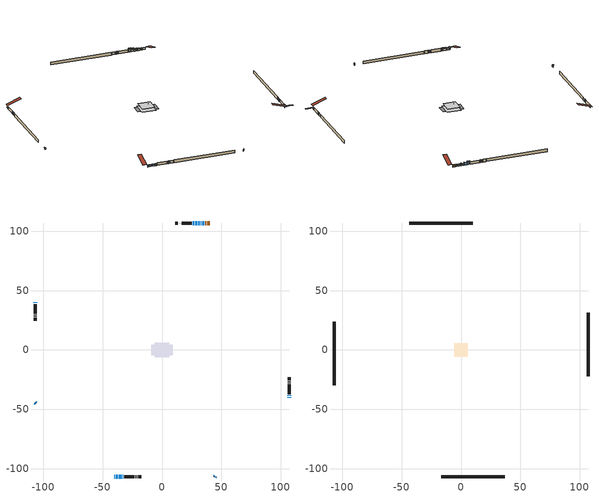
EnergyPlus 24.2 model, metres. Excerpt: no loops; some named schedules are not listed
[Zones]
conditioned space
 floor adiabatic (AdiabaticFloorConstruction): -6.23,-6.23 -6.23,6.23 6.23,6.23 6.23,-6.23 z0
 floor foundation (Slab1 construction): -9.15,-4.24 -9.15,4.24 9.15,4.24 9.15,-4.24 z0
 wall outside (AdiabaticWallConstruction 1): 40.23,107.12 38.2,107.12 / 37.27,107.12 36.6,107.12 z0:2.03
 wall outside (AdiabaticWallConstruction): -40.23,-107.12 -39.82,-107.12 / -33.23,-107.12 -32.67,-107.12 z0:1.22; 35.67,107.12 34.12,107.12 / -107.12,-44.37 -106.58,-44.91 / -38.89,-107.12 -37.42,-107.12 / 44.37,-107.12 44.91,-106.58 / -36.49,-107.12 -34.16,-107.12 z0:1.45; -107.12,40.23 -107.12,39.67 z0:0.94; 107.12,-40.23 107.12,-39.67 z0:0.92; 33.19,107.12 32.63,107.12 / 107.12,-38.74 107.12,-38.18 z0:1.63; 31.71,107.12 30.56,107.12 z0:1.17; 29.63,107.12 28.11,107.12 z0:1.88; 27.18,107.12 26.01,107.12 z0:2.54
 wall outside (Wall1 construction): 25.08,107.12 16.85,107.12 / -31.74,-107.12 -23.51,-107.12 / -107.12,38.74 -107.12,30.51 / 107.12,-37.26 107.12,-29.02 z0:2.44
 wall outside (Wall2 construction): 15.92,107.12 15.62,107.12 / -22.58,-107.12 -22.27,-107.12 / -107.12,29.58 -107.12,29.27 / 107.12,-28.09 107.12,-27.79 z0:2.44
 wall outside (Wall3 construction): 14.69,107.12 14.38,107.12 / -21.34,-107.12 -21.04,-107.12 / -107.12,28.35 -107.12,28.04 / 107.12,-26.86 107.12,-26.55 z0:2.44
 wall outside (Wall4 construction): 13.45,107.12 11.01,107.12 / -20.11,-107.12 -17.67,-107.12 / -107.12,27.11 -107.12,24.67 / 107.12,-25.63 107.12,-23.18 z0:2.44
 window (WindowConstruction 9): -40.23,-107.12 -39.82,-107.12 z0:1.22
 window (WindowConstruction 3): 35.67,107.12 34.12,107.12 z0:1.45
 window (WindowConstruction 4): -107.12,-44.37 -106.58,-44.91 z0:1.45
 window (WindowConstruction 5): -38.89,-107.12 -37.42,-107.12 z0:1.45
 window (WindowConstruction 6): 44.37,-107.12 44.91,-106.58 z0:1.45
 window (WindowConstruction 7): -36.49,-107.12 -34.16,-107.12 z0:1.45
 window (WindowConstruction 8): -107.12,40.23 -107.12,39.67 z0:0.94
 window (WindowConstruction 13): 107.12,-40.23 107.12,-39.67 z0:0.91
 window (WindowConstruction 10): -33.23,-107.12 -32.67,-107.12 z0:1.22
 window (WindowConstruction 11): 33.19,107.12 32.63,107.12 z0:1.62
 window (WindowConstruction 12): 107.12,-38.74 107.12,-38.19 z0:1.62
 window (WindowConstruction): 31.71,107.12 30.56,107.12 z0:1.17
 window (WindowConstruction 1): 29.63,107.12 28.11,107.12 z0:1.88
 window (WindowConstruction 2): 27.18,107.12 26.01,107.12 z0:2.54
 door (Door): 40.23,107.12 38.2,107.12 z0:2.03
 door (Door 1): 37.27,107.12 36.6,107.12 z0:2.03
 ceiling adiabatic (AdiabaticFloorConstruction): 6.23,-6.23 6.23,6.23 -6.23,6.23 -6.23,-6.23 z0
attic - vented
 floor to conditioned space (Floor1 construction Reversed): -5.49,-5.49 -5.49,5.49 5.49,5.49 5.49,-5.49 z2.44
 floor to conditioned space (Floor2 construction Reversed): -3.02,-3.02 -3.02,3.02 3.02,3.02 3.02,-3.02 z2.44
 wall outside (Wall5 construction): 10.08,107.12 -43.44,107.12 / -16.74,-107.12 36.78,-107.12 / -107.12,23.74 -107.12,-29.78 / 107.12,-22.26 107.12,31.27 z0:2.44
 roof outside (Roof1 construction): 41.16,107.12,2.44 41.16,94.93,6.5 44.37,94.93,6.5 44.37,107.12,2.44; -41.16,-107.12,2.44 -41.16,-94.93,6.5 -44.37,-94.93,6.5 -44.37,-107.12,2.44; -107.12,41.16,2.44 -94.93,41.16,6.5 -94.93,44.37,6.5 -107.12,44.37,2.44; 107.12,-41.16,2.44 94.93,-41.16,6.5 94.93,-44.37,6.5 107.12,-44.37,2.44
shading: -39.36,-107.12 -40.69,-107.12 -40.69,-108.8 -39.36,-108.8 z1.68; 33.82,107.12 35.97,107.12 35.97,107.73 33.82,107.73 z1.75; -106.37,-45.12 -107.33,-44.16 -107.76,-44.59 -106.8,-45.55 z1.75; -37.12,-107.12 -39.19,-107.12 -39.19,-107.73 -37.12,-107.73 z1.75; 45.12,-106.37 44.16,-107.33 44.59,-107.76 45.55,-106.8 z1.75; -33.86,-107.12 -36.79,-107.12 -36.79,-108.8 -33.86,-108.8 z1.75; -107.12,39.37 -107.12,40.53 -107.73,40.53 -107.73,39.37 z1.24; 107.12,-39.37 107.12,-40.53 114.13,-40.53 114.13,-39.37 z1.21; -32.21,-107.12 -33.69,-107.12 -33.69,-108.8 -32.21,-108.8 z1.68; 32.17,107.12 33.65,107.12 33.65,107.73 32.17,107.73 z2.08; 107.12,-37.72 107.12,-39.2 107.73,-39.2 107.73,-37.72 z2.08; 30.26,107.12 32,107.12 32,107.73 30.26,107.73 z1.47; 27.2,107.12 30.54,107.12 30.54,107.73 27.2,107.73 z2.79; 25.4,107.12 27.79,107.12 27.79,107.73 25.4,107.73 z3.15
[Building]
Building 1: Terrain=Suburbs
[Site:Location]
Charlottetown AP_PE: Latitude {deg}=46.29; Longitude {deg}=-63.12; Time Zone {hr}=-4; Elevation {m}=48; Keep Site Location Information=Yes
[Site:GroundTemperature:Shallow]
1.81207, -0.126142, -0.281361, 0.638419, 4.33082, 8.00603, 11.1922, 13.2106, 13.3821, 11.7405, 8.63552, 5.07305
[Site:WaterMainsTemperature]
Calculation Method=Schedule; Temperature Schedule=mains temperature schedule
[Material] Roughness=Rough; Thermal Absorptance=0.9
Name | Thickness {m} | Conductivity {W/m-K} | Density {kg/m3} | Specific Heat {J/kg-K} | Solar Absorptance | Visible Absorptance
asphalt or fiberglass shingles | 0.00635 | 0.162714 | 1121.4 | 1465.45 | 0.4 | 0.4
ceiling loosefill ins | 0.169333 | 0.0480833 | 16.02 | 1046.75 | 0.7 | 0.7
ceiling stud and cavity | 0.1397 | 0.131136 | 65.682 | 1177.47 | 0.7 | 0.7
ceiling stud and cavity 1 | 0.1397 | 0.139924 | 65.682 | 1177.47 | 0.7 | 0.7
concrete 4.0 in. | 0.1016 | 1.803125 | 2242.8 | 837.4 | 0.7 | 0.7
door material | 0.04445 | 0.0451087 | 512.64 | 1214.23 | 0.7 | 0.7
floor covering | 0.0127 | 0.0433444 | 54.468 | 1339.84 | 0.6 | 0.6
floor rigid ins; wall rigid ins 1 | 0.512978 | 0.029427 | 32.04 | 1214.23 | 0.7 | 0.7
floor stud and cavity | 0.1397 | 1.75129 | 37.0049 | 1207.88 | 0.7 | 0.7
furniture material conditioned space 1 | 0.1524 | 0.115458 | 640.8 | 1214.23 | 0.6 | 0.6
gypsum board | 0.0127 | 0.160291 | 801 | 837.4 | 0.6 | 0.6
interior vertical ins | 0.025908 | 0.029427 | 32.04 | 1214.23 | 0.7 | 0.7
osb sheathing 0.5 in. | 0.0127 | 0.115458 | 512.64 | 1214.23 | 0.7 | 0.7
osb sheathing 0.75 in. | 0.01905 | 0.115458 | 512.64 | 1214.23 | 0.7 | 0.7
slab rigid ins | 0.0387967 | 0.029427 | 32.04 | 1214.23 | 0.7 | 0.7
wall rigid ins | 0.051816 | 0.029427 | 32.04 | 1214.23 | 0.7 | 0.7
wall stud and cavity | 0.1397 | 0.247165 | 139.0536 | 1170.24 | 0.7 | 0.7
wall stud and cavity 1 | 0.1397 | 0.314844 | 139.0536 | 1170.24 | 0.7 | 0.7
wall stud and cavity 2 | 0.1397 | 0.536101 | 139.0536 | 1170.24 | 0.7 | 0.7
wall stud and cavity 3 | 0.1397 | 0.104945 | 139.0536 | 1170.24 | 0.7 | 0.7
wall stud and cavity 4 | 0.0889 | 6.9971 | 50.32683 | 1063.81 | 0.6 | 0.6
wall stud and cavity 5 | 0.0889 | 0.380278 | 52.3479 | 1209.89 | 0.7 | 0.7
wall stud and cavity 6 | 0.0889 | 0.391764 | 83.0341 | 1211.67 | 0.7 | 0.7
wood siding | 0.0254 | 0.102417 | 544.68 | 1172.36 | 0.4 | 0.4
wood siding 1 | 0.00254 | 0.102417 | 544.68 | 1172.36 | 0.4 | 0.4
wood siding 2; wood siding 3 | 0.0254 | 0.102417 | 544.68 | 1172.36 | 0.7 | 0.7
[WindowMaterial:SimpleGlazingSystem]
Name | U-Factor {W/m2-K} | Solar Heat Gain Coefficient
WindowMaterial | 2.78449 | 0.59
WindowMaterial 1 | 2.78279 | 0.58
WindowMaterial 10 | 2.96903 | 0.62
WindowMaterial 11 | 2.986628 | 0.6
WindowMaterial 2 | 2.787898 | 0.69
WindowMaterial 3 | 2.790737 | 0.63
WindowMaterial 4 | 2.77995 | 0.57
WindowMaterial 5 | 2.78563 | 0.68
WindowMaterial 6 | 2.78676 | 0.61
WindowMaterial 7 | 2.76632 | 0.49
WindowMaterial 8 | 3.14448 | 0.44
WindowMaterial 9 | 2.97698 | 0.61
[Construction]
AdiabaticFloorConstruction: floor stud and cavity, floor rigid ins, osb sheathing 0.75 in., floor covering
AdiabaticWallConstruction: wood siding 2, wall rigid ins 1, wall stud and cavity 5, gypsum board
AdiabaticWallConstruction 1: wood siding 3, wall rigid ins 1, wall stud and cavity 5, gypsum board
Door; Door 1: door material
Floor1 construction Reversed: gypsum board, ceiling stud and cavity, ceiling loosefill ins
Floor2 construction Reversed: gypsum board, ceiling stud and cavity 1, ceiling loosefill ins
furniture construction conditioned space 1: furniture material conditioned space 1
PartitionWallConstruction: gypsum board, wall stud and cavity 6, gypsum board
Roof1 construction: asphalt or fiberglass shingles
Slab1 construction: slab rigid ins, concrete 4.0 in.
Wall1 construction: wood siding, wall rigid ins, osb sheathing 0.5 in., wall stud and cavity, gypsum board
Wall2 construction: wood siding, wall rigid ins, osb sheathing 0.5 in., wall stud and cavity 1, gypsum board
Wall3 construction: wood siding, wall rigid ins, osb sheathing 0.5 in., wall stud and cavity 2, gypsum board
Wall4 construction: wood siding, osb sheathing 0.5 in., wall stud and cavity 3, gypsum board
Wall5 construction: wood siding 1, wall stud and cavity 4
WindowConstruction: WindowMaterial
WindowConstruction 1: WindowMaterial 1
WindowConstruction 10: WindowMaterial 9
WindowConstruction 11; WindowConstruction 12: WindowMaterial 10
WindowConstruction 13: WindowMaterial 11
WindowConstruction 2: WindowMaterial 2
WindowConstruction 3: WindowMaterial 3
WindowConstruction 4; WindowConstruction 6: WindowMaterial 4
WindowConstruction 5: WindowMaterial 5
WindowConstruction 7: WindowMaterial 6
WindowConstruction 8: WindowMaterial 7
WindowConstruction 9: WindowMaterial 8
[Zone] Multiplier=1; Part of Total Floor Area=Yes
Name | Volume {m3}
attic - vented | 103.641
conditioned space | 395.7
[Space]
Name | Zone | Volume {m3}
attic - vented 1 | attic - vented | 103.641
conditioned space 1 | conditioned space | 395.7
[ZoneInfiltration:EffectiveLeakageArea]
infil attic - vented 1: Zone or Space=attic - vented 1; Schedule=Always On Discrete; Effective Air Leakage Area {cm2}=5622.45; Stack Coefficient=0.000451965; Wind Coefficient=3.98997e-05
[ZoneMixing]
whole house fan mix: Zone or Space=attic - vented; Schedule=Always On Continuous; Design Flow Rate Calculation Method=Flow/Zone; Design Flow Rate {m3/s}=0; Source Zone or Space=conditioned space
[SurfaceProperty:ExposedFoundationPerimeter]
Slab1: Exposed Perimeter Calculation Method=TotalExposedPerimeter; Total Exposed Perimeter {m}=53.563
[InternalMass] Zone or ZoneList=conditioned space; Space or SpaceList=conditioned space 1
Name | Construction | Surface Area {m2}
furniture mass conditioned space 1 | furniture construction conditioned space 1 | 124.128
partition wall mass | PartitionWallConstruction | 310.32
[Lights]
interior lighting: Zone or ZoneList or Space or SpaceList=conditioned space 1; Schedule=interior lighting schedule; Design Level Calculation Method=LightingLevel; Lighting Level {W}=343.2; Return Air Fraction=0; Fraction Radiant=0.6; Fraction Visible=0.2; Fraction Replaceable=1
[People]
occupants: Zone or ZoneList or Space or SpaceList=conditioned space 1; Number of People Schedule=occupants schedule; Number of People Calculation Method=People; Number of People=3; Fraction Radiant=0.314171; Sensible Heat Fraction=0.56303; Activity Level Schedule=occupants activity schedule; Carbon Dioxide Generation Rate {m3/s-W}=0; Enable ASHRAE 55 Comfort Warnings=No; Mean Radiant Temperature Calculation Type=EnclosureAveraged
[ElectricEquipment] Zone or ZoneList or Space or SpaceList=conditioned space 1; Design Level Calculation Method=EquipmentLevel
Name | Schedule | Design Level {W} | Fraction Latent | Fraction Radiant | Fraction Lost
clothes dryer | clothes dryer schedule | 140.772 | 0.015 | 0.081 | 0.85
clothes washer | clothes washer schedule | 32.1985 | 0.03 | 0.162 | 0.7
cooking range | cooking range schedule | 215.147 | 0.08 | 0.432 | 0.2
dishwasher | dishwasher schedule | 66.8632 | 0.3 | 0.18 | 0.4
fridge | fridge schedule | 72.9452 | 0 | 0.6 | 0
mech vent bath fan 0 | mech vent bath fan 0 schedule | 50.2 | 0 | 0 | 1
mech vent bath fan 1 | mech vent bath fan 1 schedule | 50.2 | 0 | 0 | 1
mech vent house fan | mech vent house fan schedule | 19.9167 | 0 | 0 | 0.5
mech vent house fan cfis | mech vent house fan cfis schedule | 0 | 0 | 0 | 0
misc plug loads | misc plug loads schedule | 494.7 | 0.045 | 0.513 | 0.1
whole house fan | Always On Discrete | 0 | 0 | 0 | 1
[OtherEquipment] Zone or ZoneList or Space or SpaceList=conditioned space 1; Design Level Calculation Method=EquipmentLevel
Name | Fuel Type | Schedule | Design Level {W} | Fraction Latent | Fraction Radiant | Fraction Lost
clothes dryer 1 | Electricity | clothes dryer schedule | 0 | 0.015 | 0.081 | 0.85
cooking range 1 | Electricity | cooking range schedule | 0 | 0.08 | 0.432 | 0.2
general water use latent | None | general water use schedule | 62.594 | 1 | 0 | 0
general water use sensible | None | general water use schedule | -61.6891 | 0 | 0.6 | 0
mech vent house fan latent load | None | Always On Discrete | 0 | 1 | 0 | 0
mech vent house fan sensible load | None | Always On Discrete | 0 | 0 | 0 | 0
water heater energy adjustment1 | FuelOilNo2 | Always On Discrete | 0.01 | 0 | 0 | 1
[ZoneInfiltration:DesignFlowRate] Zone or ZoneList or Space or SpaceList=conditioned space 1; Schedule=Always On Discrete; Design Flow Rate Calculation Method=Flow/Zone; Design Flow Rate {m3/s}=0
infil flow; natural vent flow; whole house fan flow
[Foundation:Kiva]
Foundation Kiva 1: Initial Indoor Air Temperature {C}=18; Interior Vertical Insulation Material=interior vertical ins; Interior Vertical Insulation Depth {m}=0.1016; Wall Height Above Grade {m}=0.1016; Wall Depth Below Slab {m}=0.2032
[Foundation:Kiva:Settings]
Soil Conductivity {W/m-K}=1.275747; Soil Density {kg/m3}=1842.3; Soil Specific Heat {J/kg-K}=418.7; Ground Solar Absorptivity=0.9; Ground Thermal Absorptivity=0.9; Ground Surface Roughness {m}=0.03; Far-Field Width {m}=40; Deep-Ground Boundary Condition=ZeroFlux; Deep-Ground Depth {m}=40; Minimum Cell Dimension {m}=0.2; Maximum Cell Growth Coefficient=3; Simulation Timestep=Timestep
[Exterior:Lights]
exterior lighting: Schedule=exterior lighting schedule; Design Level {W}=75.6
[Schedule:Constant]
Name | Hourly Value
Always On Continuous; mech vent house fan schedule; mech vent house fan cfis schedule; Always On Discrete | 1
occupants activity schedule | 117.228
fridge schedule | 0
[Schedule:Week:Daily]
interior lighting schedule Week Rule - Jan1-Jan27: interior lighting schedule day, interior lighting schedule day, interior lighting schedule day, interior lighting schedule day, interior lighting schedule day, interior lighting schedule day, interior lighting schedule day, interior lighting schedule default day, interior lighting schedule default day, interior lighting schedule default day, interior lighting schedule default day, interior lighting schedule default day
interior lighting schedule Week Rule - Jan28-Feb3: interior lighting schedule day, interior lighting schedule day, interior lighting schedule day, interior lighting schedule day, interior lighting schedule day 1, interior lighting schedule day 1, interior lighting schedule day 1, interior lighting schedule default day, interior lighting schedule default day, interior lighting schedule default day, interior lighting schedule default day, interior lighting schedule default day
interior lighting schedule Week Rule - Feb4-Feb24: interior lighting schedule day 1, interior lighting schedule day 1, interior lighting schedule day 1, interior lighting schedule day 1, interior lighting schedule day 1, interior lighting schedule day 1, interior lighting schedule day 1, interior lighting schedule default day, interior lighting schedule default day, interior lighting schedule default day, interior lighting schedule default day, interior lighting schedule default day
interior lighting schedule Week Rule - Feb25-Mar3: interior lighting schedule day 1, interior lighting schedule day 1, interior lighting schedule day 1, interior lighting schedule day 1, interior lighting schedule day 2, interior lighting schedule day 2, interior lighting schedule day 2, interior lighting schedule default day, interior lighting schedule default day, interior lighting schedule default day, interior lighting schedule default day, interior lighting schedule default day
interior lighting schedule Week Rule - Mar4-Mar31: interior lighting schedule day 2, interior lighting schedule day 2, interior lighting schedule day 2, interior lighting schedule day 2, interior lighting schedule day 2, interior lighting schedule day 2, interior lighting schedule day 2, interior lighting schedule default day, interior lighting schedule default day, interior lighting schedule default day, interior lighting schedule default day, interior lighting schedule default day
interior lighting schedule Week Rule - Apr1-Apr28: interior lighting schedule day 3, interior lighting schedule day 3, interior lighting schedule day 3, interior lighting schedule day 3, interior lighting schedule day 3, interior lighting schedule day 3, interior lighting schedule day 3, interior lighting schedule default day, interior lighting schedule default day, interior lighting schedule default day, interior lighting schedule default day, interior lighting schedule default day
interior lighting schedule Week Rule - Apr29-May5: interior lighting schedule day 3, interior lighting schedule day 3, interior lighting schedule day 4, interior lighting schedule day 4, interior lighting schedule day 4, interior lighting schedule day 4, interior lighting schedule day 4, interior lighting schedule default day, interior lighting schedule default day, interior lighting schedule default day, interior lighting schedule default day, interior lighting schedule default day
interior lighting schedule Week Rule - May6-May26: interior lighting schedule day 4, interior lighting schedule day 4, interior lighting schedule day 4, interior lighting schedule day 4, interior lighting schedule day 4, interior lighting schedule day 4, interior lighting schedule day 4, interior lighting schedule default day, interior lighting schedule default day, interior lighting schedule default day, interior lighting schedule default day, interior lighting schedule default day
interior lighting schedule Week Rule - May27-Jun2: interior lighting schedule day 4, interior lighting schedule day 4, interior lighting schedule day 4, interior lighting schedule day 4, interior lighting schedule day 4, interior lighting schedule day 5, interior lighting schedule day 5, interior lighting schedule default day, interior lighting schedule default day, interior lighting schedule default day, interior lighting schedule default day, interior lighting schedule default day
interior lighting schedule Week Rule - Jun3-Jun30: interior lighting schedule day 5, interior lighting schedule day 5, interior lighting schedule day 5, interior lighting schedule day 5, interior lighting schedule day 5, interior lighting schedule day 5, interior lighting schedule day 5, interior lighting schedule default day, interior lighting schedule default day, interior lighting schedule default day, interior lighting schedule default day, interior lighting schedule default day
interior lighting schedule Week Rule - Jul1-Jul28: interior lighting schedule day 6, interior lighting schedule day 6, interior lighting schedule day 6, interior lighting schedule day 6, interior lighting schedule day 6, interior lighting schedule day 6, interior lighting schedule day 6, interior lighting schedule default day, interior lighting schedule default day, interior lighting schedule default day, interior lighting schedule default day, interior lighting schedule default day
interior lighting schedule Week Rule - Jul29-Aug4: interior lighting schedule day 6, interior lighting schedule day 6, interior lighting schedule day 6, interior lighting schedule day 7, interior lighting schedule day 7, interior lighting schedule day 7, interior lighting schedule day 7, interior lighting schedule default day, interior lighting schedule default day, interior lighting schedule default day, interior lighting schedule default day, interior lighting schedule default day
interior lighting schedule Week Rule - Aug5-Aug25: interior lighting schedule day 7, interior lighting schedule day 7, interior lighting schedule day 7, interior lighting schedule day 7, interior lighting schedule day 7, interior lighting schedule day 7, interior lighting schedule day 7, interior lighting schedule default day, interior lighting schedule default day, interior lighting schedule default day, interior lighting schedule default day, interior lighting schedule default day
interior lighting schedule Week Rule - Aug26-Sep1: interior lighting schedule day 7, interior lighting schedule day 7, interior lighting schedule day 7, interior lighting schedule day 7, interior lighting schedule day 7, interior lighting schedule day 7, interior lighting schedule day 8, interior lighting schedule default day, interior lighting schedule default day, interior lighting schedule default day, interior lighting schedule default day, interior lighting schedule default day
interior lighting schedule Week Rule - Sep2-Sep29: interior lighting schedule day 8, interior lighting schedule day 8, interior lighting schedule day 8, interior lighting schedule day 8, interior lighting schedule day 8, interior lighting schedule day 8, interior lighting schedule day 8, interior lighting schedule default day, interior lighting schedule default day, interior lighting schedule default day, interior lighting schedule default day, interior lighting schedule default day
interior lighting schedule Week Rule - Sep30-Oct6: interior lighting schedule day 8, interior lighting schedule day 9, interior lighting schedule day 9, interior lighting schedule day 9, interior lighting schedule day 9, interior lighting schedule day 9, interior lighting schedule day 9, interior lighting schedule default day, interior lighting schedule default day, interior lighting schedule default day, interior lighting schedule default day, interior lighting schedule default day
interior lighting schedule Week Rule - Oct7-Oct27: interior lighting schedule day 9, interior lighting schedule day 9, interior lighting schedule day 9, interior lighting schedule day 9, interior lighting schedule day 9, interior lighting schedule day 9, interior lighting schedule day 9, interior lighting schedule default day, interior lighting schedule default day, interior lighting schedule default day, interior lighting schedule default day, interior lighting schedule default day
interior lighting schedule Week Rule - Oct28-Nov3: interior lighting schedule day 9, interior lighting schedule day 9, interior lighting schedule day 9, interior lighting schedule day 9, interior lighting schedule day 10, interior lighting schedule day 10, interior lighting schedule day 10, interior lighting schedule default day, interior lighting schedule default day, interior lighting schedule default day, interior lighting schedule default day, interior lighting schedule default day
interior lighting schedule Week Rule - Nov4-Nov24: interior lighting schedule day 10, interior lighting schedule day 10, interior lighting schedule day 10, interior lighting schedule day 10, interior lighting schedule day 10, interior lighting schedule day 10, interior lighting schedule day 10, interior lighting schedule default day, interior lighting schedule default day, interior lighting schedule default day, interior lighting schedule default day, interior lighting schedule default day
interior lighting schedule Week Rule - Nov25-Dec1: interior lighting schedule day 10, interior lighting schedule day 10, interior lighting schedule day 10, interior lighting schedule day 10, interior lighting schedule day 10, interior lighting schedule day 10, interior lighting schedule day 11, interior lighting schedule default day, interior lighting schedule default day, interior lighting schedule default day, interior lighting schedule default day, interior lighting schedule default day
interior lighting schedule Week Rule - Dec2-Dec31: interior lighting schedule day 11, interior lighting schedule day 11, interior lighting schedule day 11, interior lighting schedule day 11, interior lighting schedule day 11, interior lighting schedule day 11, interior lighting schedule day 11, interior lighting schedule default day, interior lighting schedule default day, interior lighting schedule default day, interior lighting schedule default day, interior lighting schedule default day
occupants schedule Week Rule - Jan1-Dec31: occupants schedule day, occupants schedule day, occupants schedule day, occupants schedule day, occupants schedule day, occupants schedule day, occupants schedule day, occupants schedule default day, occupants schedule default day, occupants schedule default day, occupants schedule default day, occupants schedule default day
clothes dryer schedule Week Rule - Jan1-Dec31: clothes dryer schedule day, clothes dryer schedule day, clothes dryer schedule day, clothes dryer schedule day, clothes dryer schedule day, clothes dryer schedule day, clothes dryer schedule day, clothes dryer schedule default day, clothes dryer schedule default day, clothes dryer schedule default day, clothes dryer schedule default day, clothes dryer schedule default day
clothes washer schedule Week Rule - Jan1-Dec31: clothes washer schedule day, clothes washer schedule day, clothes washer schedule day, clothes washer schedule day, clothes washer schedule day, clothes washer schedule day, clothes washer schedule day, clothes washer schedule default day, clothes washer schedule default day, clothes washer schedule default day, clothes washer schedule default day, clothes washer schedule default day
cooking range schedule Week Rule - Jan1-Dec31: cooking range schedule day, cooking range schedule day, cooking range schedule day, cooking range schedule day, cooking range schedule day, cooking range schedule day, cooking range schedule day, cooking range schedule default day, cooking range schedule default day, cooking range schedule default day, cooking range schedule default day, cooking range schedule default day
dishwasher schedule Week Rule - Jan1-Dec31: dishwasher schedule day, dishwasher schedule day, dishwasher schedule day, dishwasher schedule day, dishwasher schedule day, dishwasher schedule day, dishwasher schedule day, dishwasher schedule default day, dishwasher schedule default day, dishwasher schedule default day, dishwasher schedule default day, dishwasher schedule default day
mech vent bath fan 0 schedule Week Rule - Jan1-Dec31: mech vent bath fan 0 schedule day, mech vent bath fan 0 schedule day, mech vent bath fan 0 schedule day, mech vent bath fan 0 schedule day, mech vent bath fan 0 schedule day, mech vent bath fan 0 schedule day, mech vent bath fan 0 schedule day, mech vent bath fan 0 schedule default day, mech vent bath fan 0 schedule default day, mech vent bath fan 0 schedule default day, mech vent bath fan 0 schedule default day, mech vent bath fan 0 schedule default day
mech vent bath fan 1 schedule Week Rule - Jan1-Dec31: mech vent bath fan 1 schedule day, mech vent bath fan 1 schedule day, mech vent bath fan 1 schedule day, mech vent bath fan 1 schedule day, mech vent bath fan 1 schedule day, mech vent bath fan 1 schedule day, mech vent bath fan 1 schedule day, mech vent bath fan 1 schedule default day, mech vent bath fan 1 schedule default day, mech vent bath fan 1 schedule default day, mech vent bath fan 1 schedule default day, mech vent bath fan 1 schedule default day
misc plug loads schedule Week Rule - Jan1-Dec31: misc plug loads schedule day, misc plug loads schedule day, misc plug loads schedule day, misc plug loads schedule day, misc plug loads schedule day, misc plug loads schedule day, misc plug loads schedule day, misc plug loads schedule default day, misc plug loads schedule default day, misc plug loads schedule default day, misc plug loads schedule default day, misc plug loads schedule default day
general water use schedule Week Rule - Jan1-Dec31: general water use schedule day, general water use schedule day, general water use schedule day, general water use schedule day, general water use schedule day, general water use schedule day, general water use schedule day, general water use schedule default day, general water use schedule default day, general water use schedule default day, general water use schedule default day, general water use schedule default day
exterior lighting schedule Week Rule - Jan1-Jan27: exterior lighting schedule day, exterior lighting schedule day, exterior lighting schedule day, exterior lighting schedule day, exterior lighting schedule day, exterior lighting schedule day, exterior lighting schedule day, exterior lighting schedule default day, exterior lighting schedule default day, exterior lighting schedule default day, exterior lighting schedule default day, exterior lighting schedule default day
exterior lighting schedule Week Rule - Jan28-Feb3: exterior lighting schedule day, exterior lighting schedule day, exterior lighting schedule day, exterior lighting schedule day, exterior lighting schedule day 1, exterior lighting schedule day 1, exterior lighting schedule day 1, exterior lighting schedule default day, exterior lighting schedule default day, exterior lighting schedule default day, exterior lighting schedule default day, exterior lighting schedule default day
exterior lighting schedule Week Rule - Feb4-Feb24: exterior lighting schedule day 1, exterior lighting schedule day 1, exterior lighting schedule day 1, exterior lighting schedule day 1, exterior lighting schedule day 1, exterior lighting schedule day 1, exterior lighting schedule day 1, exterior lighting schedule default day, exterior lighting schedule default day, exterior lighting schedule default day, exterior lighting schedule default day, exterior lighting schedule default day
exterior lighting schedule Week Rule - Feb25-Mar3: exterior lighting schedule day 1, exterior lighting schedule day 1, exterior lighting schedule day 1, exterior lighting schedule day 1, exterior lighting schedule day 2, exterior lighting schedule day 2, exterior lighting schedule day 2, exterior lighting schedule default day, exterior lighting schedule default day, exterior lighting schedule default day, exterior lighting schedule default day, exterior lighting schedule default day
exterior lighting schedule Week Rule - Mar4-Mar31: exterior lighting schedule day 2, exterior lighting schedule day 2, exterior lighting schedule day 2, exterior lighting schedule day 2, exterior lighting schedule day 2, exterior lighting schedule day 2, exterior lighting schedule day 2, exterior lighting schedule default day, exterior lighting schedule default day, exterior lighting schedule default day, exterior lighting schedule default day, exterior lighting schedule default day
exterior lighting schedule Week Rule - Apr1-Apr28: exterior lighting schedule day 3, exterior lighting schedule day 3, exterior lighting schedule day 3, exterior lighting schedule day 3, exterior lighting schedule day 3, exterior lighting schedule day 3, exterior lighting schedule day 3, exterior lighting schedule default day, exterior lighting schedule default day, exterior lighting schedule default day, exterior lighting schedule default day, exterior lighting schedule default day
exterior lighting schedule Week Rule - Apr29-May5: exterior lighting schedule day 3, exterior lighting schedule day 3, exterior lighting schedule day 4, exterior lighting schedule day 4, exterior lighting schedule day 4, exterior lighting schedule day 4, exterior lighting schedule day 4, exterior lighting schedule default day, exterior lighting schedule default day, exterior lighting schedule default day, exterior lighting schedule default day, exterior lighting schedule default day
exterior lighting schedule Week Rule - May6-May26: exterior lighting schedule day 4, exterior lighting schedule day 4, exterior lighting schedule day 4, exterior lighting schedule day 4, exterior lighting schedule day 4, exterior lighting schedule day 4, exterior lighting schedule day 4, exterior lighting schedule default day, exterior lighting schedule default day, exterior lighting schedule default day, exterior lighting schedule default day, exterior lighting schedule default day
exterior lighting schedule Week Rule - May27-Jun2: exterior lighting schedule day 4, exterior lighting schedule day 4, exterior lighting schedule day 4, exterior lighting schedule day 4, exterior lighting schedule day 4, exterior lighting schedule day 5, exterior lighting schedule day 5, exterior lighting schedule default day, exterior lighting schedule default day, exterior lighting schedule default day, exterior lighting schedule default day, exterior lighting schedule default day
exterior lighting schedule Week Rule - Jun3-Jun30: exterior lighting schedule day 5, exterior lighting schedule day 5, exterior lighting schedule day 5, exterior lighting schedule day 5, exterior lighting schedule day 5, exterior lighting schedule day 5, exterior lighting schedule day 5, exterior lighting schedule default day, exterior lighting schedule default day, exterior lighting schedule default day, exterior lighting schedule default day, exterior lighting schedule default day
exterior lighting schedule Week Rule - Jul1-Jul28: exterior lighting schedule day 6, exterior lighting schedule day 6, exterior lighting schedule day 6, exterior lighting schedule day 6, exterior lighting schedule day 6, exterior lighting schedule day 6, exterior lighting schedule day 6, exterior lighting schedule default day, exterior lighting schedule default day, exterior lighting schedule default day, exterior lighting schedule default day, exterior lighting schedule default day
exterior lighting schedule Week Rule - Jul29-Aug4: exterior lighting schedule day 6, exterior lighting schedule day 6, exterior lighting schedule day 6, exterior lighting schedule day 7, exterior lighting schedule day 7, exterior lighting schedule day 7, exterior lighting schedule day 7, exterior lighting schedule default day, exterior lighting schedule default day, exterior lighting schedule default day, exterior lighting schedule default day, exterior lighting schedule default day
exterior lighting schedule Week Rule - Aug5-Aug25: exterior lighting schedule day 7, exterior lighting schedule day 7, exterior lighting schedule day 7, exterior lighting schedule day 7, exterior lighting schedule day 7, exterior lighting schedule day 7, exterior lighting schedule day 7, exterior lighting schedule default day, exterior lighting schedule default day, exterior lighting schedule default day, exterior lighting schedule default day, exterior lighting schedule default day
exterior lighting schedule Week Rule - Aug26-Sep1: exterior lighting schedule day 7, exterior lighting schedule day 7, exterior lighting schedule day 7, exterior lighting schedule day 7, exterior lighting schedule day 7, exterior lighting schedule day 7, exterior lighting schedule day 8, exterior lighting schedule default day, exterior lighting schedule default day, exterior lighting schedule default day, exterior lighting schedule default day, exterior lighting schedule default day
exterior lighting schedule Week Rule - Sep2-Sep29: exterior lighting schedule day 8, exterior lighting schedule day 8, exterior lighting schedule day 8, exterior lighting schedule day 8, exterior lighting schedule day 8, exterior lighting schedule day 8, exterior lighting schedule day 8, exterior lighting schedule default day, exterior lighting schedule default day, exterior lighting schedule default day, exterior lighting schedule default day, exterior lighting schedule default day
exterior lighting schedule Week Rule - Sep30-Oct6: exterior lighting schedule day 8, exterior lighting schedule day 9, exterior lighting schedule day 9, exterior lighting schedule day 9, exterior lighting schedule day 9, exterior lighting schedule day 9, exterior lighting schedule day 9, exterior lighting schedule default day, exterior lighting schedule default day, exterior lighting schedule default day, exterior lighting schedule default day, exterior lighting schedule default day
exterior lighting schedule Week Rule - Oct7-Oct27: exterior lighting schedule day 9, exterior lighting schedule day 9, exterior lighting schedule day 9, exterior lighting schedule day 9, exterior lighting schedule day 9, exterior lighting schedule day 9, exterior lighting schedule day 9, exterior lighting schedule default day, exterior lighting schedule default day, exterior lighting schedule default day, exterior lighting schedule default day, exterior lighting schedule default day
[Schedule:Year]
interior lighting schedule: interior lighting schedule Week Rule - Jan1-Jan27, 1, 1, 1, 27, interior lighting schedule Week Rule - Jan28-Feb3, 1, 28, 2, 3, interior lighting schedule Week Rule - Feb4-Feb24, 2, 4, 2, 24, interior lighting schedule Week Rule - Feb25-Mar3, 2, 25, 3, 3, interior lighting schedule Week Rule - Mar4-Mar31, 3, 4, 3, 31, interior lighting schedule Week Rule - Apr1-Apr28, 4, 1, 4, 28, interior lighting schedule Week Rule - Apr29-May5, 4, 29, 5, 5, interior lighting schedule Week Rule - May6-May26, 5, 6, 5, 26, interior lighting schedule Week Rule - May27-Jun2, 5, 27, 6, 2, interior lighting schedule Week Rule - Jun3-Jun30, 6, 3, 6, 30, interior lighting schedule Week Rule - Jul1-Jul28, 7, 1, 7, 28, interior lighting schedule Week Rule - Jul29-Aug4, 7, 29, 8, 4, interior lighting schedule Week Rule - Aug5-Aug25, 8, 5, 8, 25, interior lighting schedule Week Rule - Aug26-Sep1, 8, 26, 9, 1, interior lighting schedule Week Rule - Sep2-Sep29, 9, 2, 9, 29, interior lighting schedule Week Rule - Sep30-Oct6, 9, 30, 10, 6, interior lighting schedule Week Rule - Oct7-Oct27, 10, 7, 10, 27, interior lighting schedule Week Rule - Oct28-Nov3, 10, 28, 11, 3, interior lighting schedule Week Rule - Nov4-Nov24, 11, 4, 11, 24, interior lighting schedule Week Rule - Nov25-Dec1, 11, 25, 12, 1, interior lighting schedule Week Rule - Dec2-Dec31, 12, 2, 12, 31
occupants schedule: occupants schedule Week Rule - Jan1-Dec31, 1, 1, 12, 31
clothes dryer schedule: clothes dryer schedule Week Rule - Jan1-Dec31, 1, 1, 12, 31
clothes washer schedule: clothes washer schedule Week Rule - Jan1-Dec31, 1, 1, 12, 31
cooking range schedule: cooking range schedule Week Rule - Jan1-Dec31, 1, 1, 12, 31
dishwasher schedule: dishwasher schedule Week Rule - Jan1-Dec31, 1, 1, 12, 31
mech vent bath fan 0 schedule: mech vent bath fan 0 schedule Week Rule - Jan1-Dec31, 1, 1, 12, 31
mech vent bath fan 1 schedule: mech vent bath fan 1 schedule Week Rule - Jan1-Dec31, 1, 1, 12, 31
misc plug loads schedule: misc plug loads schedule Week Rule - Jan1-Dec31, 1, 1, 12, 31
general water use schedule: general water use schedule Week Rule - Jan1-Dec31, 1, 1, 12, 31
exterior lighting schedule: exterior lighting schedule Week Rule - Jan1-Jan27, 1, 1, 1, 27, exterior lighting schedule Week Rule - Jan28-Feb3, 1, 28, 2, 3, exterior lighting schedule Week Rule - Feb4-Feb24, 2, 4, 2, 24, exterior lighting schedule Week Rule - Feb25-Mar3, 2, 25, 3, 3, exterior lighting schedule Week Rule - Mar4-Mar31, 3, 4, 3, 31, exterior lighting schedule Week Rule - Apr1-Apr28, 4, 1, 4, 28, exterior lighting schedule Week Rule - Apr29-May5, 4, 29, 5, 5, exterior lighting schedule Week Rule - May6-May26, 5, 6, 5, 26, exterior lighting schedule Week Rule - May27-Jun2, 5, 27, 6, 2, exterior lighting schedule Week Rule - Jun3-Jun30, 6, 3, 6, 30, exterior lighting schedule Week Rule - Jul1-Jul28, 7, 1, 7, 28, exterior lighting schedule Week Rule - Jul29-Aug4, 7, 29, 8, 4, exterior lighting schedule Week Rule - Aug5-Aug25, 8, 5, 8, 25, exterior lighting schedule Week Rule - Aug26-Sep1, 8, 26, 9, 1, exterior lighting schedule Week Rule - Sep2-Sep29, 9, 2, 9, 29, exterior lighting schedule Week Rule - Sep30-Oct6, 9, 30, 10, 6, exterior lighting schedule Week Rule - Oct7-Oct27, 10, 7, 10, 27, exterior lighting schedule Week Rule - Oct28-Nov3, 10, 28, 11, 3, exterior lighting schedule Week Rule - Nov4-Nov24, 11, 4, 11, 24, exterior lighting schedule Week Rule - Nov25-Dec1, 11, 25, 12, 1, exterior lighting schedule Week Rule - Dec2-Dec31, 12, 2, 12, 31
[Schedule:Compact]
mains temperature schedule: Through: 01/01, For: AllDays, Until: 24:00, 6.42333, Through: 01/02, For: AllDays, Until: 24:00, 6.35944, Through: 01/03, For: AllDays, Until: 24:00, 6.29611, Through: 01/04, For: AllDays, Until: 24:00, 6.23333, Through: 01/05, For: AllDays, Until: 24:00, 6.17222, Through: 01/06, For: AllDays, Until: 24:00, 6.11222, Through: 01/07, For: AllDays, Until: 24:00, 6.05278, Through: 01/08, For: AllDays, Until: 24:00, 5.995, Through: 01/09, For: AllDays, Until: 24:00, 5.93778, Through: 01/10, For: AllDays, Until: 24:00, 5.88222, Through: 01/11, For: AllDays, Until: 24:00, 5.82722, Through: 01/12, For: AllDays, Until: 24:00, 5.77389, Through: 01/13, For: AllDays, Until: 24:00, 5.72111, Through: 01/14, For: AllDays, Until: 24:00, 5.67, Through: 01/15, For: AllDays, Until: 24:00, 5.62, Through: 01/16, For: AllDays, Until: 24:00, 5.57111, Through: 01/17, For: AllDays, Until: 24:00, 5.52389, Through: 01/18, For: AllDays, Until: 24:00, 5.47722, Through: 01/19, For: AllDays, Until: 24:00, 5.43222, Through: 01/20, For: AllDays, Until: 24:00, 5.38833, Through: 01/21, For: AllDays, Until: 24:00, 5.34611, Through: 01/22, For: AllDays, Until: 24:00, 5.305, Through: 01/23, For: AllDays, Until: 24:00, 5.265, Through: 01/24, For: AllDays, Until: 24:00, 5.22611, Through: 01/25, For: AllDays, Until: 24:00, 5.18889, Through: 01/26, For: AllDays, Until: 24:00, 5.15333, Through: 01/27, For: AllDays, Until: 24:00, 5.11833, Through: 01/28, For: AllDays, Until: 24:00, 5.08556, Through: 01/29, For: AllDays, Until: 24:00, 5.05333, Through: 01/30, For: AllDays, Until: 24:00, 5.02278, Through: 01/31, For: AllDays, Until: 24:00, 4.99389, Through: 02/01, For: AllDays, Until: 24:00, 4.96611, Through: 02/02, For: AllDays, Until: 24:00, 4.94, Through: 02/03, For: AllDays, Until: 24:00, 4.915, Through: 02/04, For: AllDays, Until: 24:00, 4.89167, Through: 02/05, For: AllDays, Until: 24:00, 4.87, Through: 02/06, For: AllDays, Until: 24:00, 4.84944, Through: 02/07, For: AllDays, Until: 24:00, 4.83, Through: 02/08, For: AllDays, Until: 24:00, 4.81222, Through: 02/09, For: AllDays, Until: 24:00, 4.79611, Through: 02/10, For: AllDays, Until: 24:00, 4.78167, Through: 02/11, For: AllDays, Until: 24:00, 4.76833, Through: 02/12, For: AllDays, Until: 24:00, 4.75611, Through: 02/13, For: AllDays, Until: 24:00, 4.74611, Through: 02/14, For: AllDays, Until: 24:00, 4.73722, Through: 02/15, For: AllDays, Until: 24:00, 4.72944, Through: 02/16, For: AllDays, Until: 24:00, 4.72389, Through: 02/17, For: AllDays, Until: 24:00, 4.71944, Through: 02/18, For: AllDays, Until: 24:00, 4.71611, Through: 02/19, For: AllDays, Until: 24:00, 4.715, Through: 02/20, For: AllDays, Until: 24:00, 4.715, Through: 02/21, For: AllDays, Until: 24:00, 4.71611, Through: 02/22, For: AllDays, Until: 24:00, 4.71944, Through: 02/23, For: AllDays, Until: 24:00, 4.72389, Through: 02/24, For: AllDays, Until: 24:00, 4.72944, Through: 02/25, For: AllDays, Until: 24:00, 4.73722, Through: 02/26, For: AllDays, Until: 24:00, 4.74611, Through: 02/27, For: AllDays, Until: 24:00, 4.75611, Through: 02/28, For: AllDays, Until: 24:00, 4.76778, Through: 03/01, For: AllDays, Until: 24:00, 4.78111, Through: 03/02, For: AllDays, Until: 24:00, 4.79611, Through: 03/03, For: AllDays, Until: 24:00, 4.81222, Through: 03/04, For: AllDays, Until: 24:00, 4.83, Through: 03/05, For: AllDays, Until: 24:00, 4.84889, Through: 03/06, For: AllDays, Until: 24:00, 4.86944, Through: 03/07, For: AllDays, Until: 24:00, 4.89167, Through: 03/08, For: AllDays, Until: 24:00, 4.915, Through: 03/09, For: AllDays, Until: 24:00, 4.93944, Through: 03/10, For: AllDays, Until: 24:00, 4.96611, Through: 03/11, For: AllDays, Until: 24:00, 4.99333, Through: 03/12, For: AllDays, Until: 24:00, 5.02278, Through: 03/13, For: AllDays, Until: 24:00, 5.05333, Through: 03/14, For: AllDays, Until: 24:00, 5.085, Through: 03/15, For: AllDays, Until: 24:00, 5.11833, Through: 03/16, For: AllDays, Until: 24:00, 5.15278, Through: 03/17, For: AllDays, Until: 24:00, 5.18833, Through: 03/18, For: AllDays, Until: 24:00, 5.22556, Through: 03/19, For: AllDays, Until: 24:00, 5.26444, Through: 03/20, For: AllDays, Until: 24:00, 5.30444, Through: 03/21, For: AllDays, Until: 24:00, 5.34556, Through: 03/22, For: AllDays, Until: 24:00, 5.38778, Through: 03/23, For: AllDays, Until: 24:00, 5.43167, Through: 03/24, For: AllDays, Until: 24:00, 5.47667, Through: 03/25, For: AllDays, Until: 24:00, 5.52333, Through: 03/26, For: AllDays, Until: 24:00, 5.57056, Through: 03/27, For: AllDays, Until: 24:00, 5.61944, Through: 03/28, For: AllDays, Until: 24:00, 5.66944, Through: 03/29, For: AllDays, Until: 24:00, 5.72056, Through: 03/30, For: AllDays, Until: 24:00, 5.77333, Through: 03/31, For: AllDays, Until: 24:00, 5.82667, Through: 04/01, For: AllDays, Until: 24:00, 5.88111, Through: 04/02, For: AllDays, Until: 24:00, 5.93722, Through: 04/03, For: AllDays, Until: 24:00, 5.99389, Through: 04/04, For: AllDays, Until: 24:00, 6.05222, Through: 04/05, For: AllDays, Until: 24:00, 6.11111, Through: 04/06, For: AllDays, Until: 24:00, 6.17167, Through: 04/07, For: AllDays, Until: 24:00, 6.23278, Through: 04/08, For: AllDays, Until: 24:00, 6.295, Through: 04/09, For: AllDays, Until: 24:00, 6.35833, Through: 04/10, For: AllDays, Until: 24:00, 6.42278, Through: 04/11, For: AllDays, Until: 24:00, 6.48778, Through: 04/12, For: AllDays, Until: 24:00, 6.55444, Through: 04/13, For: AllDays, Until: 24:00, 6.62167, Through: 04/14, For: AllDays, Until: 24:00, 6.68944, Through: 04/15, For: AllDays, Until: 24:00, 6.75833, Through: 04/16, For: AllDays, Until: 24:00, 6.82833, Through: 04/17, For: AllDays, Until: 24:00, 6.89889, Through: 04/18, For: AllDays, Until: 24:00, 6.97056, Through: 04/19, For: AllDays, Until: 24:00, 7.04278, Through: 04/20, For: AllDays, Until: 24:00, 7.11611, Through: 04/21, For: AllDays, Until: 24:00, 7.19, Through: 04/22, For: AllDays, Until: 24:00, 7.265, Through: 04/23, For: AllDays, Until: 24:00, 7.34, Through: 04/24, For: AllDays, Until: 24:00, 7.41611, Through: 04/25, For: AllDays, Until: 24:00, 7.49333, Through: 04/26, For: AllDays, Until: 24:00, 7.57056, Through: 04/27, For: AllDays, Until: 24:00, 7.64889, Through: 04/28, For: AllDays, Until: 24:00, 7.72722, Through: 04/29, For: AllDays, Until: 24:00, 7.80667, Through: 04/30, For: AllDays, Until: 24:00, 7.88667, Through: 05/01, For: AllDays, Until: 24:00, 7.96722, Through: 05/02, For: AllDays, Until: 24:00, 8.04778, Through: 05/03, For: AllDays, Until: 24:00, 8.12944, Through: 05/04, For: AllDays, Until: 24:00, 8.21111, Through: 05/05, For: AllDays, Until: 24:00, 8.29333, Through: 05/06, For: AllDays, Until: 24:00, 8.37611, Through: 05/07, For: AllDays, Until: 24:00, 8.45944, Through: 05/08, For: AllDays, Until: 24:00, 8.54278, Through: 05/09, For: AllDays, Until: 24:00, 8.62667, Through: 05/10, For: AllDays, Until: 24:00, 8.71111, Through: 05/11, For: AllDays, Until: 24:00, 8.79556, Through: 05/12, For: AllDays, Until: 24:00, 8.88056, Through: 05/13, For: AllDays, Until: 24:00, 8.96556, Through: 05/14, For: AllDays, Until: 24:00, 9.05056, Through: 05/15, For: AllDays, Until: 24:00, 9.13611, Through: 05/16, For: AllDays, Until: 24:00, 9.22167, Through: 05/17, For: AllDays, Until: 24:00, 9.30722, Through: 05/18, For: AllDays, Until: 24:00, 9.39333, Through: 05/19, For: AllDays, Until: 24:00, 9.47944, Through: 05/20, For: AllDays, Until: 24:00, 9.56556, Through: 05/21, For: AllDays, Until: 24:00, 9.65167, Through: 05/22, For: AllDays, Until: 24:00, 9.73778, Through: 05/23, For: AllDays, Until: 24:00, 9.82389, Through: 05/24, For: AllDays, Until: 24:00, 9.90944, Through: 05/25, For: AllDays, Until: 24:00, 9.99556, Through: 05/26, For: AllDays, Until: 24:00, 10.0817, Through: 05/27, For: AllDays, Until: 24:00, 10.1678, Through: 05/28, For: AllDays, Until: 24:00, 10.2533, Through: 05/29, For: AllDays, Until: 24:00, 10.3389, Through: 05/30, For: AllDays, Until: 24:00, 10.4239, Through: 05/31, For: AllDays, Until: 24:00, 10.5094, Through: 06/01, For: AllDays, Until: 24:00, 10.5944, Through: 06/02, For: AllDays, Until: 24:00, 10.6789, Through: 06/03, For: AllDays, Until: 24:00, 10.7633, Through: 06/04, For: AllDays, Until: 24:00, 10.8472, Through: 06/05, For: AllDays, Until: 24:00, 10.9311, Through: 06/06, For: AllDays, Until: 24:00, 11.0144, Through: 06/07, For: AllDays, Until: 24:00, 11.0972, Through: 06/08, For: AllDays, Until: 24:00, 11.18, Through: 06/09, For: AllDays, Until: 24:00, 11.2622, Through: 06/10, For: AllDays, Until: 24:00, 11.3439, Through: 06/11, For: AllDays, Until: 24:00, 11.425, Through: 06/12, For: AllDays, Until: 24:00, 11.5056, Through: 06/13, For: AllDays, Until: 24:00, 11.5861, Through: 06/14, For: AllDays, Until: 24:00, 11.6656, Through: 06/15, For: AllDays, Until: 24:00, 11.7444, Through: 06/16, For: AllDays, Until: 24:00, 11.8228, Through: 06/17, For: AllDays, Until: 24:00, 11.9006, Through: 06/18, For: AllDays, Until: 24:00, 11.9778, Through: 06/19, For: AllDays, Until: 24:00, 12.0544, Through: 06/20, For: AllDays, Until: 24:00, 12.1306, Through: 06/21, For: AllDays, Until: 24:00, 12.2056, Through: 06/22, For: AllDays, Until: 24:00, 12.28, Through: 06/23, For: AllDays, Until: 24:00, 12.3533, Through: 06/24, For: AllDays, Until: 24:00, 12.4261, Through: 06/25, For: AllDays, Until: 24:00, 12.4983, Through: 06/26, For: AllDays, Until: 24:00, 12.5694, Through: 06/27, For: AllDays, Until: 24:00, 12.64, Through: 06/28, For: AllDays, Until: 24:00, 12.7094, Through: 06/29, For: AllDays, Until: 24:00, 12.7778, Through: 06/30, For: AllDays, Until: 24:00, 12.8456, Through: 07/01, For: AllDays, Until: 24:00, 12.9122, Through: 07/02, For: AllDays, Until: 24:00, 12.9783, Through: 07/03, For: AllDays, Until: 24:00, 13.0428, Through: 07/04, For: AllDays, Until: 24:00, 13.1067, Through: 07/05, For: AllDays, Until: 24:00, 13.17, Through: 07/06, For: AllDays, Until: 24:00, 13.2317, Through: 07/07, For: AllDays, Until: 24:00, 13.2922, Through: 07/08, For: AllDays, Until: 24:00, 13.3522, Through: 07/09, For: AllDays, Until: 24:00, 13.4111, Through: 07/10, For: AllDays, Until: 24:00, 13.4683, Through: 07/11, For: AllDays, Until: 24:00, 13.525, Through: 07/12, For: AllDays, Until: 24:00, 13.5806, Through: 07/13, For: AllDays, Until: 24:00, 13.6344, Through: 07/14, For: AllDays, Until: 24:00, 13.6878, Through: 07/15, For: AllDays, Until: 24:00, 13.7394, Through: 07/16, For: AllDays, Until: 24:00, 13.79, Through: 07/17, For: AllDays, Until: 24:00, 13.8394, Through: 07/18, For: AllDays, Until: 24:00, 13.8878, Through: 07/19, For: AllDays, Until: 24:00, 13.935, Through: 07/20, For: AllDays, Until: 24:00, 13.9806, Through: 07/21, For: AllDays, Until: 24:00, 14.025, Through: 07/22, For: AllDays, Until: 24:00, 14.0683, Through: 07/23, For: AllDays, Until: 24:00, 14.1106, Through: 07/24, For: AllDays, Until: 24:00, 14.1511, Through: 07/25, For: AllDays, Until: 24:00, 14.19, Through: 07/26, For: AllDays, Until: 24:00, 14.2283, Through: 07/27, For: AllDays, Until: 24:00, 14.265, Through: 07/28, For: AllDays, Until: 24:00, 14.3, Through: 07/29, For: AllDays, Until: 24:00, 14.3344, Through: 07/30, For: AllDays, Until: 24:00, 14.3667, Through: 07/31, For: AllDays, Until: 24:00, 14.3983, Through: 08/01, For: AllDays, Until: 24:00, 14.4278, Through: 08/02, For: AllDays, Until: 24:00, 14.4561, Through: 08/03, For: AllDays, Until: 24:00, 14.4833, Through: 08/04, For: AllDays, Until: 24:00, 14.5089, Through: 08/05, For: AllDays, Until: 24:00, 14.5333, Through: 08/06, For: AllDays, Until: 24:00, 14.5561, Through: 08/07, For: AllDays, Until: 24:00, 14.5772, Through: 08/08, For: AllDays, Until: 24:00, 14.5972, Through: 08/09, For: AllDays, Until: 24:00, 14.6156, Through: 08/10, For: AllDays, Until: 24:00, 14.6328, Through: 08/11, For: AllDays, Until: 24:00, 14.6483, Through: 08/12, For: AllDays, Until: 24:00, 14.6622, Through: 08/13, For: AllDays, Until: 24:00, 14.675, Through: 08/14, For: AllDays, Until: 24:00, 14.6861, Through: 08/15, For: AllDays, Until: 24:00, 14.6961, Through: 08/16, For: AllDays, Until: 24:00, 14.7044, Through: 08/17, For: AllDays, Until: 24:00, 14.7111, Through: 08/18, For: AllDays, Until: 24:00, 14.7161, Through: 08/19, For: AllDays, Until: 24:00, 14.72, Through: 08/20, For: AllDays, Until: 24:00, 14.7222, Through: 08/21, For: AllDays, Until: 24:00, 14.7233, Through: 08/22, For: AllDays, Until: 24:00, 14.7228, Through: 08/23, For: AllDays, Until: 24:00, 14.7206, Through: 08/24, For: AllDays, Until: 24:00, 14.7167, Through: 08/25, For: AllDays, Until: 24:00, 14.7117, Through: 08/26, For: AllDays, Until: 24:00, 14.705, Through: 08/27, For: AllDays, Until: 24:00, 14.6972, Through: 08/28, For: AllDays, Until: 24:00, 14.6878, Through: 08/29, For: AllDays, Until: 24:00, 14.6767, Through: 08/30, For: AllDays, Until: 24:00, 14.6639, Through: 08/31, For: AllDays, Until: 24:00, 14.65, Through: 09/01, For: AllDays, Until: 24:00, 14.635, Through: 09/02, For: AllDays, Until: 24:00, 14.6178, Through: 09/03, For: AllDays, Until: 24:00, 14.5994, Through: 09/04, For: AllDays, Until: 24:00, 14.58, Through: 09/05, For: AllDays, Until: 24:00, 14.5589, Through: 09/06, For: AllDays, Until: 24:00, 14.5361, Through: 09/07, For: AllDays, Until: 24:00, 14.5122, Through: 09/08, For: AllDays, Until: 24:00, 14.4867, Through: 09/09, For: AllDays, Until: 24:00, 14.46, Through: 09/10, For: AllDays, Until: 24:00, 14.4317, Through: 09/11, For: AllDays, Until: 24:00, 14.4017, Through: 09/12, For: AllDays, Until: 24:00, 14.3706, Through: 09/13, For: AllDays, Until: 24:00, 14.3383, Through: 09/14, For: AllDays, Until: 24:00, 14.3044, Through: 09/15, For: AllDays, Until: 24:00, 14.2694, Through: 09/16, For: AllDays, Until: 24:00, 14.2328, Through: 09/17, For: AllDays, Until: 24:00, 14.195, Through: 09/18, For: AllDays, Until: 24:00, 14.1561, Through: 09/19, For: AllDays, Until: 24:00, 14.1156, Through: 09/20, For: AllDays, Until: 24:00, 14.0733, Through: 09/21, For: AllDays, Until: 24:00, 14.0306, Through: 09/22, For: AllDays, Until: 24:00, 13.9861, Through: 09/23, For: AllDays, Until: 24:00, 13.9406, Through: 09/24, For: AllDays, Until: 24:00, 13.8939, Through: 09/25, For: AllDays, Until: 24:00, 13.8456, Through: 09/26, For: AllDays, Until: 24:00, 13.7961, Through: 09/27, For: AllDays, Until: 24:00, 13.7456, Through: 09/28, For: AllDays, Until: 24:00, 13.6939, Through: 09/29, For: AllDays, Until: 24:00, 13.6411, Through: 09/30, For: AllDays, Until: 24:00, 13.5872, Through: 10/01, For: AllDays, Until: 24:00, 13.5317, Through: 10/02, For: AllDays, Until: 24:00, 13.4756, Through: 10/03, For: AllDays, Until: 24:00, 13.4178, Through: 10/04, For: AllDays, Until: 24:00, 13.3594, Through: 10/05, For: AllDays, Until: 24:00, 13.3, Through: 10/06, For: AllDays, Until: 24:00, 13.2394, Through: 10/07, For: AllDays, Until: 24:00, 13.1772, Through: 10/08, For: AllDays, Until: 24:00, 13.1144, Through: 10/09, For: AllDays, Until: 24:00, 13.0511, Through: 10/10, For: AllDays, Until: 24:00, 12.9861, Through: 10/11, For: AllDays, Until: 24:00, 12.9206, Through: 10/12, For: AllDays, Until: 24:00, 12.8539, Through: 10/13, For: AllDays, Until: 24:00, 12.7861, Through: 10/14, For: AllDays, Until: 24:00, 12.7178, Through: 10/15, For: AllDays, Until: 24:00, 12.6483, Through: 10/16, For: AllDays, Until: 24:00, 12.5783, Through: 10/17, For: AllDays, Until: 24:00, 12.5072, Through: 10/18, For: AllDays, Until: 24:00, 12.435, Through: 10/19, For: AllDays, Until: 24:00, 12.3622, Through: 10/20, For: AllDays, Until: 24:00, 12.2889, Through: 10/21, For: AllDays, Until: 24:00, 12.2144, Through: 10/22, For: AllDays, Until: 24:00, 12.1394, Through: 10/23, For: AllDays, Until: 24:00, 12.0639, Through: 10/24, For: AllDays, Until: 24:00, 11.9872, Through: 10/25, For: AllDays, Until: 24:00, 11.9106, Through: 10/26, For: AllDays, Until: 24:00, 11.8328, Through: 10/27, For: AllDays, Until: 24:00, 11.7544, Through: 10/28, For: AllDays, Until: 24:00, 11.675, Through: 10/29, For: AllDays, Until: 24:00, 11.5956, Through: 10/30, For: AllDays, Until: 24:00, 11.5156, Through: 10/31, For: AllDays, Until: 24:00, 11.435, Through: 11/01, For: AllDays, Until: 24:00, 11.3539, Through: 11/02, For: AllDays, Until: 24:00, 11.2722, Through: 11/03, For: AllDays, Until: 24:00, 11.19, Through: 11/04, For: AllDays, Until: 24:00, 11.1078, Through: 11/05, For: AllDays, Until: 24:00, 11.0244, Through: 11/06, For: AllDays, Until: 24:00, 10.9411, Through: 11/07, For: AllDays, Until: 24:00, 10.8578, Through: 11/08, For: AllDays, Until: 24:00, 10.7739, Through: 11/09, For: AllDays, Until: 24:00, 10.6894, Through: 11/10, For: AllDays, Until: 24:00, 10.6044, Through: 11/11, For: AllDays, Until: 24:00, 10.52, Through: 11/12, For: AllDays, Until: 24:00, 10.4344, Through: 11/13, For: AllDays, Until: 24:00, 10.3494, Through: 11/14, For: AllDays, Until: 24:00, 10.2639, Through: 11/15, For: AllDays, Until: 24:00, 10.1783, Through: 11/16, For: AllDays, Until: 24:00, 10.0922, Through: 11/17, For: AllDays, Until: 24:00, 10.0061, Through: 11/18, For: AllDays, Until: 24:00, 9.92056, Through: 11/19, For: AllDays, Until: 24:00, 9.83444, Through: 11/20, For: AllDays, Until: 24:00, 9.74833, Through: 11/21, For: AllDays, Until: 24:00, 9.66222, Through: 11/22, For: AllDays, Until: 24:00, 9.57611, Through: 11/23, For: AllDays, Until: 24:00, 9.49, Through: 11/24, For: AllDays, Until: 24:00, 9.40389, Through: 11/25, For: AllDays, Until: 24:00, 9.31778, Through: 11/26, For: AllDays, Until: 24:00, 9.23222, Through: 11/27, For: AllDays, Until: 24:00, 9.14667, Through: 11/28, For: AllDays, Until: 24:00, 9.06111, Through: 11/29, For: AllDays, Until: 24:00, 8.97611, Through: 11/30, For: AllDays, Until: 24:00, 8.89056, Through: 12/01, For: AllDays, Until: 24:00, 8.80611, Through: 12/02, For: AllDays, Until: 24:00, 8.72167, Through: 12/03, For: AllDays, Until: 24:00, 8.63722, Through: 12/04, For: AllDays, Until: 24:00, 8.55333, Through: 12/05, For: AllDays, Until: 24:00, 8.47, Through: 12/06, For: AllDays, Until: 24:00, 8.38667, Through: 12/07, For: AllDays, Until: 24:00, 8.30389, Through: 12/08, For: AllDays, Until: 24:00, 8.22111, Through: 12/09, For: AllDays, Until: 24:00, 8.13944, Through: 12/10, For: AllDays, Until: 24:00, 8.05778, Through: 12/11, For: AllDays, Until: 24:00, 7.97667, Through: 12/12, For: AllDays, Until: 24:00, 7.89667, Through: 12/13, For: AllDays, Until: 24:00, 7.81667, Through: 12/14, For: AllDays, Until: 24:00, 7.73722, Through: 12/15, For: AllDays, Until: 24:00, 7.65833, Through: 12/16, For: AllDays, Until: 24:00, 7.58, Through: 12/17, For: AllDays, Until: 24:00, 7.50278, Through: 12/18, For: AllDays, Until: 24:00, 7.42556, Through: 12/19, For: AllDays, Until: 24:00, 7.34944, Through: 12/20, For: AllDays, Until: 24:00, 7.27389, Through: 12/21, For: AllDays, Until: 24:00, 7.19944, Through: 12/22, For: AllDays, Until: 24:00, 7.12556, Through: 12/23, For: AllDays, Until: 24:00, 7.05222, Through: 12/24, For: AllDays, Until: 24:00, 6.97944, Through: 12/25, For: AllDays, Until: 24:00, 6.90778, Through: 12/26, For: AllDays, Until: 24:00, 6.83722, Through: 12/27, For: AllDays, Until: 24:00, 6.76722, Through: 12/28, For: AllDays, Until: 24:00, 6.69778, Through: 12/29, For: AllDays, Until: 24:00, 6.63, Through: 12/30, For: AllDays, Until: 24:00, 6.56222, Through: 12/31, For: AllDays, Until: 24:00, 6.49611
